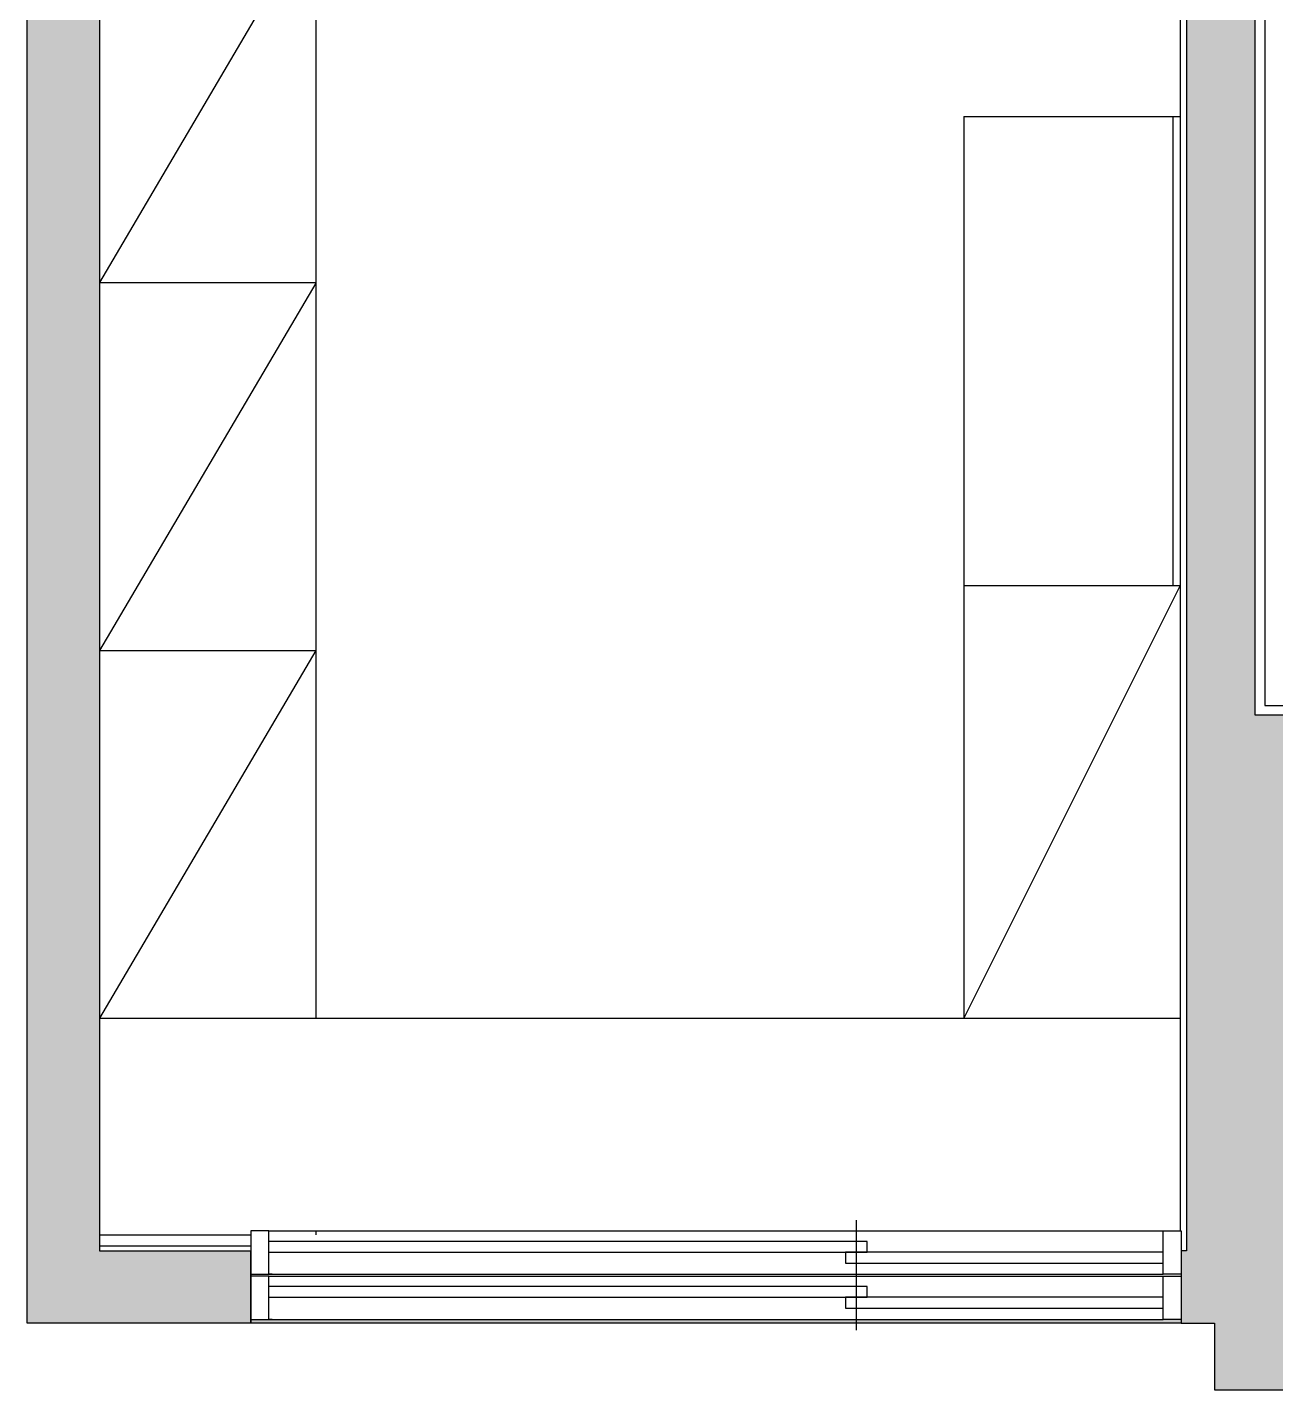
# Model space of a CAD drawing. Header units: millimetres. Extents: x 0 to 460316, y -63250 to 103204.
# Drawn here: x 90364 to 93827, y 55378 to 59156 of the extents above; entities that cross this region are included whole.
import ezdxf

# ---------------------------------------------------------------- set-up
doc = ezdxf.new("R2010")
doc.units = ezdxf.units.MM
doc.header["$LTSCALE"] = 25
for name, color, linetype in [('2-con', 2, 'Continuous'), ('ac-furniture', 152, 'Continuous'), ('ac-insul', 5, 'BATTING'), ('ac-Ref', 8, 'Continuous'), ('ac-wall-fin', 3, 'Continuous'), ('ac-window', 140, 'Continuous')]:
    doc.layers.add(name, color=color, linetype=linetype)
doc.linetypes.add('BATTING', pattern='A,0.00254,-2.54,[134,ltypeshp.shx,S=2.54,R=0,X=-2.54,Y=0],-5.08,[134,ltypeshp.shx,S=2.54,R=180,X=2.54,Y=0],-2.54', length=10.16254)

msp = doc.modelspace()

# ---------------------------------------------------------------- hatches: boundary and pattern name
h = msp.add_hatch()
h.set_pattern_fill('_USER', color=256, scale=600, double=1, pattern_type=0)
h.set_pattern_definition([(0, (0, 0), (0, 600), []), (90, (0, 0), (-600, 3.673940397442059e-14), [])])
h.paths.add_polyline_path([(99174.07392960554, 66170.25691720918), (96919.07392960554, 66170.25691720918), (96919.07392960554, 64763.25691721036), (96939.07392960554, 64763.25691721036), (96939.07392960554, 64753.25691721036), (96964.07392960675, 64753.25691721036), (96964.07392960794, 65603.25691720782), (97004.07392960794, 65603.25691720782), (97004.07392960794, 65602.31521909244, -0.4004913051079977), (97814.0739296052, 64753.25754631221), (97814.0739296052, 64753.2569172087), (97839.07392960529, 64753.2569172087), (97839.07392960529, 64763.43144961285), (98306.07392960554, 64763.43144961285), (98306.07392960554, 65470.25691720918), (98831.07392960554, 65470.25691720918), (99174.07392960554, 65470.25691720918)])
h.paths.add_polyline_path([(100899.0739296055, 66525.25691720918), (99174.07392960554, 66525.25691720918), (99174.07392960554, 66170.25691720918), (99174.07392960554, 65470.25691720918), (100031.0739296055, 65470.25691720918), (100899.0739296055, 65470.25691720918)])
h.paths.add_polyline_path([(101829.0739296055, 65735.25691720918), (102464.0739296055, 65735.25691720918), (102464.0739296055, 66525.25691720918), (101689.0739296055, 66525.25691720918), (100899.0739296055, 66525.25691720918), (100899.0739296055, 65470.25691720918), (100899.0739296055, 64699.14210659557), (101164.0739296055, 64699.14210659557), (101744.0739296055, 64699.14210659557), (101829.0739296055, 64699.14210659557)])
h.paths.add_polyline_path([(101755.0739296055, 57028.25691720918), (101602.0739296055, 57028.25691720918), (98902.07392960554, 57028.25691720918), (98387.07392960395, 57028.25691720918), (98387.07392960395, 56873.25691720893), (98397.07392960395, 56873.25691720894), (98397.07392960395, 56848.25691720918, -0.399871792444394), (99209.21212689416, 56075.13426256474), (99210.19658424988, 56075.13426256474), (99210.19658424988, 56035.13426256474), (98397.07392960554, 56035.13426256362), (98397.07392960554, 56010.13426256362), (98387.07392960554, 56010.1342625636), (98387.07392960554, 55948.25691720918), (98577.07392960554, 55948.25691720918), (98577.07392960554, 55958.25691720918), (98627.07392960554, 55958.25691720917), (101615.0739296055, 55958.25691720918), (101665.0739296055, 55958.25691720917), (101665.0739296055, 55948.25691720918), (101755.0739296055, 55948.25691720918)])
h.paths.add_polyline_path([(98764.07392960554, 56933.25691720918, -1), (98644.07392960554, 56933.25691720918, -1)], flags=16)
h.paths.add_polyline_path([(98397.07392960395, 56848.25691720918), (98397.07392959854, 56075.13426256362), (99209.21212689416, 56075.13426256474, 0.3998717924443939)], flags=17)
h.paths.add_polyline_path([(93759.07392960554, 63475.27419893142), (93734.07392960553, 63475.27419893142), (92844.07392960554, 63475.27419893144), (92819.07392960554, 63475.27419893142), (92819.07392960554, 63465.25691720918), (92749.1504310898, 63465.25691720918), (92749.1504310898, 62375.83899756323), (93759.07392960554, 62375.83899756323)])
at = {"layer": 'ac-Ref'}
h = msp.add_hatch(color=256, dxfattribs=at)
h.dxf.hatch_style = 1
h.paths.add_polyline_path([(94029.07392960554, 65458.5623278314), (93484.07392960554, 65458.5623278314), (93484.07392960554, 66468.5623278314), (94049.07392960554, 66468.5623278314), (94049.07392960554, 66668.5623278314), (93284.07392960554, 66668.5623278314), (93284.07392960554, 65258.5623278314), (93759.07392960553, 65258.5623278314), (93759.07392960554, 62085.25691720918), (94029.07392960554, 62085.25691720918)])
h.paths.add_polyline_path([(96919.07392960554, 64625.25691720918), (96919.07392960554, 66870.25691720918), (96689.07392960554, 66870.25691720918), (96689.07392960554, 66468.5623278314), (96729.07392960554, 66468.5623278314), (96729.07392960554, 62293.5623278314), (94959.07392960554, 62293.5623278314), (94959.07392960554, 62085.25691720918), (96919.07392960554, 62085.25691720918)])
h.paths.add_polyline_path([(100897.0739296055, 64498.25691720918), (101164.0739296055, 64498.25691720918), (101164.0739296055, 64699.14210659557), (100899.0739296055, 64699.14210659557), (100899.0739296055, 65470.25691720918), (100031.0739296055, 65470.25691720918), (100031.0739296055, 65270.25691720918), (100721.0739296055, 65270.25691720918), (100721.0739296055, 62295.25691720918), (99909.07392960554, 62295.25691720918), (99909.07392960554, 62160.25691720918), (100904.0739296055, 62160.25691720918), (100904.0739296055, 62360.25691720918), (100897.0739296055, 62360.25691720918)])
h.paths.add_polyline_path([(102664.0739296055, 66725.25691720918), (101689.0739296055, 66725.25691720918), (101689.0739296055, 66525.25691720918), (102464.0739296055, 66525.25691720918), (102464.0739296055, 65735.25691720918), (101829.0739296055, 65735.25691720918), (101829.0739296055, 64699.14210659557), (101744.0739296055, 64699.14210659557), (101744.0739296055, 64498.25691720918), (102379.0739296055, 64498.25691720918), (102379.0739296055, 62360.25691720918), (102379.0739296055, 62160.25691720918), (102389.0739296055, 62160.25691720918), (102389.0739296055, 57220.25691720918), (101602.0739296055, 57220.25691720918), (101602.0739296055, 57028.25691720918), (102555.0739296055, 57028.25691720918), (102555.0739296055, 55948.25691720918), (101665.0739296055, 55948.25691720918), (101665.0739296055, 55748.25691720918), (102664.0739296055, 55748.25691720918)])
h.paths.add_polyline_path([(98831.07392960554, 65470.25691720918), (98306.07392960554, 65470.25691720918), (98306.07392960554, 64625.25691720918), (98581.07392960554, 64625.25691720918), (98581.07392960554, 65270.25691720918), (98831.07392960554, 65270.25691720918)])
h.paths.add_polyline_path([(100574.0739296055, 61000.25691720918), (99524.07392960554, 61000.25691720918), (99524.07392960554, 60800.25691720918), (100574.0739296055, 60800.25691720918)])
h.paths.add_polyline_path([(98497.07392960554, 61000.25691720918), (98287.07392960554, 61000.25691720918), (98287.07392960554, 57028.25691720918), (98902.07392960554, 57028.25691720918), (98902.07392960554, 57220.25691720918), (98497.07392960554, 57220.25691720918)])
h.paths.add_polyline_path([(98577.07392960554, 55948.25691720918), (98377.07392960554, 55948.25691720918), (98377.07392960554, 55378.25691720918), (98577.07392960554, 55378.25691720918)])
h.paths.add_polyline_path([(93857.07392960554, 57048.25691720918), (94487.07392960554, 57048.25691720918), (94487.07392960554, 57248.25691720918), (93769.07392960554, 57248.25691720918), (93769.07392960554, 60703.25691720918), (93579.07392960554, 60703.25691720918), (93579.07392960554, 55763.25691720917), (93564.07392960554, 55763.25691720918), (93564.07392960554, 55563.25691720918), (93657.07392960554, 55563.25691720918), (93657.07392960554, 55378.25691720918), (94577.07392960554, 55378.25691720918), (94577.07392960554, 55578.25691720918), (93857.07392960554, 55578.25691720918)])
h.paths.add_polyline_path([(90564.07392960554, 60503.25691720918), (92649.07392960554, 60503.25691720918), (92649.07392960554, 60703.25691720918), (90599.07392960554, 60703.25691720918), (90599.07392960554, 62868.25691720918), (92199.07392960554, 62868.25691720918), (92199.07392960554, 61468.25691720918), (92399.07392960554, 61468.25691720918), (92399.07392960554, 63465.25691720918), (92819.07392960554, 63465.25691720918), (92819.07392960554, 63665.25691720918), (92199.07392960554, 63665.25691720918), (92199.07392960554, 63038.25691720918), (90364.07392960554, 63038.25691720918), (90364.07392960554, 55563.25691720918), (90984.07392960554, 55563.25691720918), (90984.07392960554, 55763.25691720918), (90564.07392960554, 55763.25691720918)])
h = msp.add_hatch(dxfattribs=at)
h.set_pattern_fill('ANGLE', color=256)
h.set_pattern_definition([(0, (0, 0), (0, 6.985), [5.08, -1.905]), (90, (0, 0), (-6.985, 4.277078946022131e-16), [5.08, -1.905])])
h.paths.add_polyline_path([(93564.07392960554, 55573.47990989899), (93514.07392960554, 55573.47990989899), (92663.50451968503, 55573.47990989899), (92663.50451968503, 55563.25691720918), (93564.07392960554, 55563.25691720918)])
h.paths.add_polyline_path([(92663.50451968503, 55573.47990989899), (91034.07392960554, 55573.47990989899), (90984.07392960554, 55573.47990989899), (90984.07392960554, 55563.25691720918), (92663.50451968503, 55563.25691720918)])

# ---------------------------------------------------------------- linework, layer by layer
at = {"layer": '2-con'}
for p, q in [((90984.07392960554, 55563.25691720918), (90984.07392960554, 55763.25691720918)), ((93564.07392960554, 55763.25691720918), (93564.07392960554, 55563.25691720918)), ((93564.07392960554, 55563.25691720918), (90984.07392960554, 55563.25691720918))]:
    msp.add_line(p, q, dxfattribs=at)
for points in [[(92649.07392960554, 60703.25691720918), (92649.07392960554, 60503.25691720918), (90564.07392960554, 60503.25691720918), (90564.07392960554, 55763.25691720918), (90984.07392960554, 55763.25691720918), (90984.07392960554, 55563.25691720918), (90364.07392960554, 55563.25691720918), (90364.07392960554, 63038.25691720918), (92199.07392960554, 63038.25691720918), (92199.07392960554, 63665.25691720918), (92819.07392960554, 63665.25691720918), (92819.07392960554, 63465.25691720918), (92399.07392960554, 63465.25691720918), (92399.07392960554, 61468.25691720918), (92199.07392960554, 61468.25691720918), (92199.07392960554, 62868.25691720918), (90599.07392960554, 62868.25691720918), (90599.07392960554, 60703.25691720918), (92649.07392960554, 60703.25691720918)], [(93579.07392960554, 60703.25691720918), (93579.07392960554, 55763.25691720917), (93564.07392960554, 55763.25691720918), (93564.07392960554, 55563.25691720918), (93657.07392960554, 55563.25691720918), (93657.07392960554, 55378.25691720918), (94577.07392960554, 55378.25691720918), (94577.07392960554, 55578.25691720918), (93857.07392960554, 55578.25691720918), (93857.07392960554, 57048.25691720918), (94487.07392960554, 57048.25691720918), (94487.07392960554, 57248.25691720918), (93769.07392960554, 57248.25691720918), (93769.07392960554, 60703.25691720918), (93579.07392960554, 60703.25691720918)]]:
    msp.add_lwpolyline(points, dxfattribs=at)
at = {"layer": 'ac-furniture'}
for p, q in [((91164.07392960554, 60485.25691720917), (91164.07392960554, 56408.25691720918)), ((92961.07392960478, 58908.2569172092), (92961.07392960358, 56408.25691720919)), ((92961.07392960478, 58908.2569172092), (93561.07392960353, 58908.25691720921)), ((93541.07392960353, 58908.25691720921), (93541.07392960416, 57608.25691721039)), ((90564.07392960551, 58448.25691720918), (91164.07392960553, 58448.25691720918)), ((92961.07392960416, 57608.2569172092), (93561.07392960356, 57608.25691720921)), ((90564.07392960553, 57428.25691720918), (91164.07392960553, 57428.25691720918)), ((90564.07392960554, 56408.25691720918), (93561.07392960358, 56408.25691720921))]:
    msp.add_line(p, q, dxfattribs=at)
at = {"layer": 'ac-insul', "linetype": 'BATTING', "ltscale": 0.05}
msp.add_line((90984.07392960554, 55776.35011745722), (90564.07392960554, 55776.35011745722), dxfattribs=at)
at = {"layer": 'ac-Ref'}
for p, q in [((91164.07392960553, 59468.25691720918), (90564.07392960554, 58448.25691720918)), ((93795.52617517258, 58519.17715051331), (93796.07392960554, 58519.17655044312)), ((91164.07392960554, 58446.75691720918), (90564.07392960554, 57428.25691720918)), ((93561.07392960356, 57608.25691720921), (92961.07392960358, 56408.2569172092)), ((91164.07392960553, 57428.25691720918), (90564.07392960554, 56408.25691720918)), ((90984.07392960554, 55808.25691720918), (90984.07392960554, 55763.25691720918)), ((91164.07392960554, 55818.47990989899), (91164.07392960554, 55808.25691720918))]:
    msp.add_line(p, q, dxfattribs=at)
at = {"layer": 'ac-wall-fin'}
for p, q in [((93796.07392960554, 60763.09678374743), (93796.07392960554, 57275.25691720918)), ((93561.07392960554, 60475.25691720918), (93561.07392960328, 55818.47990989899)), ((93796.07392960554, 57275.25691720918), (94514.07392960554, 57275.25691720918)), ((90564.07392960554, 55808.25691720918), (90984.07392960554, 55808.25691720918))]:
    msp.add_line(p, q, dxfattribs=at)
at = {"layer": 'ac-window'}
for p, q in [((92663.50451968503, 55668.47990989899), (92663.50451968504, 55848.47990989899)), ((91034.07392960554, 55818.47990989899), (93514.07392960554, 55818.47990989899)), ((92663.50451968503, 55543.47990989899), (92663.50451968504, 55723.47990989899)), ((91043.05633786041, 55698.47990989899), (91034.07392960554, 55698.47990989899)), ((91034.07392960554, 55698.47990989899), (93514.07392960554, 55698.47990989899)), ((91034.07392960554, 55693.47990989899), (93514.07392960554, 55693.47990989899)), ((91043.05633786041, 55573.47990989899), (91034.07392960554, 55573.47990989899)), ((91034.07392960554, 55573.47990989899), (93514.07392960554, 55573.47990989899))]:
    msp.add_line(p, q, dxfattribs=at)
for points in [[(90984.07392960554, 55698.47990989899), (91034.07392960554, 55698.47990989899), (91034.07392960554, 55818.47990989899), (90984.07392960554, 55818.47990989899)], [(93564.07392960554, 55698.47990989899), (93514.07392960554, 55698.47990989899), (93514.07392960554, 55818.47990989899), (93564.07392960554, 55818.47990989899)], [(90984.07392960554, 55573.47990989899), (91034.07392960554, 55573.47990989899), (91034.07392960554, 55693.47990989899), (90984.07392960554, 55693.47990989899)], [(93564.07392960554, 55573.47990989899), (93514.07392960554, 55573.47990989899), (93514.07392960554, 55693.47990989899), (93564.07392960554, 55693.47990989899)]]:
    msp.add_lwpolyline(points, close=True, dxfattribs=at)
for points in [[(91034.07392960554, 55759.67564553283), (92693.50451968503, 55759.67564553283), (92693.50451968503, 55789.67564553283), (91034.07392960554, 55789.67564553283)], [(93514.07392960554, 55759.67564553283), (92633.50451968503, 55759.67564553283), (92633.50451968503, 55729.67564553283), (93514.07392960554, 55729.67564553283)], [(91034.07392960554, 55634.67564553283), (92693.50451968503, 55634.67564553283), (92693.50451968503, 55664.67564553283), (91034.07392960554, 55664.67564553283)], [(93514.07392960554, 55634.67564553283), (92633.50451968503, 55634.67564553283), (92633.50451968503, 55604.67564553283), (93514.07392960554, 55604.67564553283)]]:
    msp.add_lwpolyline(points, dxfattribs=at)

doc.saveas('drawing.dxf')
